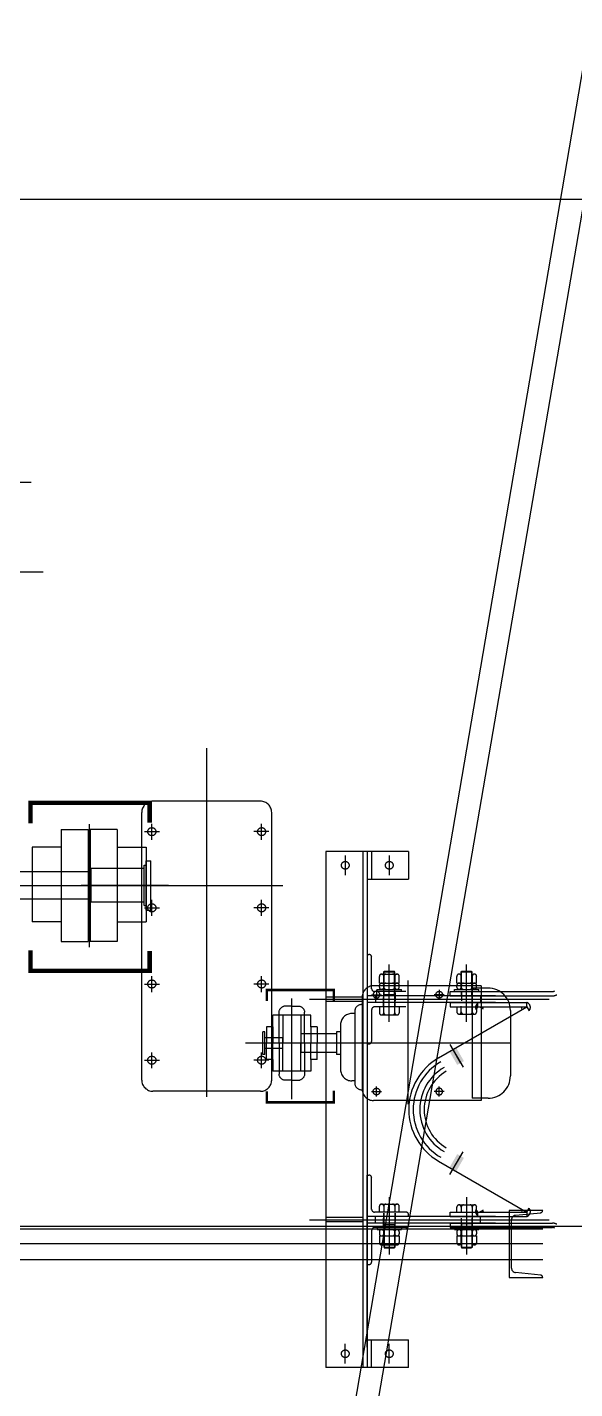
# Model space of a CAD drawing. Extents: x 878294 to 2409453, y -112941 to -40192.
# Drawn here: x 975421.7 to 975543.9, y -51908.3 to -51604.5 of the extents above; entities that cross this region are included whole.
import ezdxf

# ---------------------------------------------------------------- set-up
doc = ezdxf.new("R2010")
doc.units = 0
doc.header["$LTSCALE"] = 2000
doc.header["$MEASUREMENT"] = 0
for name, pattern in [('AM_DIN_G_W050', [13.75, 9.75, -1.5, 1, -1.5]), ('CENTER', [2, 1.25, -0.25, 0.25, -0.25]), ('CONTINU', [0]), ('HIDDEN', [0.375, 0.25, -0.125])]:
    doc.linetypes.add(name, pattern=pattern)
doc.layers.get('0').update_dxf_attribs({"linetype": 'CONTINUOUS'})
doc.layers.add('AM_7', color=4, linetype='AM_DIN_G_W050', lineweight=25)
doc.layers.add('H', color=1, linetype='CONTINUOUS', lineweight=25)
for name, color, linetype in [('C', 1, 'CENTER'), ('CEN', 4, 'CENTER'), ('HID', 4, 'HIDDEN')]:
    doc.layers.add(name, color=color, linetype=linetype)

# ---------------------------------------------------------------- blocks, each defined once
blk = doc.blocks.new('F-60')
for p, q in [((53.8, 10.3), (35.9, 10.3)), ((53.8, 10.3), (71.7, 10.3)), ((11.3, -9.7), (96.3, -9.7)), ((11.3, -35.7), (11.3, -9.7)), ((25.3, -9.7), (25.3, -3.2)), ((25.3, -72.2), (25.3, -9.7)), ((82.3, -9.7), (82.3, -3.2)), ((82.3, -72.2), (82.3, -9.7)), ((96.3, -35.7), (96.3, -9.7)), ((-2.4, -35.7), (11.3, -35.7)), ((-2.4, -35.7), (-2.4, -72.2)), ((11.3, -35.7), (11.3, -72.2)), ((96.3, -35.7), (96.3, -72.2)), ((96.3, -35.7), (110, -35.7)), ((110, -35.7), (110, -72.2)), ((-2.4, -108.7), (-2.4, -72.2)), ((11.3, -108.7), (11.3, -72.2)), ((25.3, -72.2), (25.3, -134.7)), ((82.3, -72.2), (82.3, -134.7)), ((96.3, -108.7), (96.3, -72.2)), ((110, -108.7), (110, -72.2)), ((-2.4, -108.7), (11.3, -108.7)), ((11.3, -108.7), (11.3, -134.7)), ((96.3, -108.7), (110, -108.7)), ((96.3, -108.7), (96.3, -134.7)), ((11.3, -134.7), (96.3, -134.7)), ((25.3, -134.7), (25.3, -141.2)), ((82.3, -134.7), (82.3, -141.2)), ((53.8, -154.7), (35.9, -154.7)), ((53.8, -154.7), (71.7, -154.7))]:
    blk.add_line(p, q)
for centre, start, end in [((40.6, -4.3), 107.7764, 175.8151), ((67, -4.3), 4.1849, 72.2236), ((40.6, -140.1), 184.1849, 252.2236), ((67, -140.1), 287.7764, 355.8151)]:
    blk.add_arc(centre, 15.4, start, end)
at = {"layer": 'C'}
for p, q in [((53.8, -197.1), (53.8, 27.3)), ((-22.8, -72.2), (136.8, -72.2))]:
    blk.add_line(p, q, dxfattribs=at)
at = {"layer": 'H'}
for p, q in [((33.8, -9.7), (33.8, -72.2)), ((73.8, -9.7), (73.8, -72.2)), ((33.8, -134.7), (33.8, -72.2)), ((73.8, -134.7), (73.8, -72.2))]:
    blk.add_line(p, q, dxfattribs=at)
blk = doc.blocks.new('HOLE')
blk.add_circle((0, 0), 0.5)
at = {"layer": 'C'}
for p, q in [((-0.75, 0), (0.75, 0)), ((0, -0.75), (0, 0.75))]:
    blk.add_line(p, q, dxfattribs=at)

msp = doc.modelspace()

# ---------------------------------------------------------------- hatches: boundary and pattern name
at = {"layer": 'HID', "lineweight": -3}
h = msp.add_hatch(color=256, dxfattribs=at)
h.paths.add_polyline_path([(975521.92, -51823.94), (975522.41, -51823.09), (975522.41, -51822.1, 0.535898)])
h.paths.add_polyline_path([(975522.41, -51823.09), (975523.48, -51823.7), (975523.65, -51823.09)])
h = msp.add_hatch(color=256, dxfattribs=at)
h.paths.add_polyline_path([(975521.92, -51823.94), (975522.41, -51823.09), (975522.41, -51822.1, 0.535898)])
h.paths.add_polyline_path([(975522.41, -51823.09), (975523.48, -51823.7), (975523.65, -51823.09)])
h = msp.add_hatch(color=256, dxfattribs=at)
h.paths.add_polyline_path([(975521.92, -51868.03), (975522.41, -51868.88), (975522.41, -51869.87, -0.535898)])
h.paths.add_polyline_path([(975522.41, -51868.88), (975523.48, -51868.27), (975523.65, -51868.88)])
h = msp.add_hatch(color=256, dxfattribs=at)
h.paths.add_polyline_path([(975521.92, -51868.03), (975522.41, -51868.88), (975522.41, -51869.87, -0.535898)])
h.paths.add_polyline_path([(975522.41, -51868.88), (975523.48, -51868.27), (975523.65, -51868.88)])

# ---------------------------------------------------------------- linework, layer by layer
at = {"layer": 'AM_7', "color": 1, "linetype": 'CONTINU', "lineweight": -3}
for p, q in [((976321.13, -47073.34, 0), (975467.61, -52070.86, 0)), ((976329.69, -47073.2, 0), (975472.58, -52070.86, 0))]:
    msp.add_line(p, q, dxfattribs=at)
at = {"layer": 'AM_7', "lineweight": -3}
for p, q in [((974486.44, -51642.86, 0), (977784.26, -51642.86, 0)), ((975272.44, -51795.99), (975478.72, -51795.99)), ((975272.44, -51795.99), (975478.72, -51795.99))]:
    msp.add_line(p, q, dxfattribs=at)
at = {"layer": 'AM_7', "color": 3, "linetype": 'CONTINU', "lineweight": -3}
msp.add_line((975506.68, -51872.02, 0), (977875.26, -51873.7, 0), dxfattribs=at)
at = {"layer": 'CEN', "lineweight": -3}
for p, q in [((975406.05, -51705.99), (975422.58, -51705.99)), ((975406.05, -51705.99), (975422.58, -51705.99)), ((975272.79, -51725.99), (975425.26, -51725.99)), ((975272.79, -51725.99), (975425.26, -51725.99)), ((975461.75, -51843.19), (975461.75, -51765.38)), ((975461.75, -51843.19), (975461.75, -51765.38)), ((975447.25, -51839.41), (975447.25, -51779.69)), ((975447.25, -51839.41), (975447.25, -51779.69)), ((975473.75, -51777.19), (975449.75, -51777.19)), ((975473.75, -51777.19), (975449.75, -51777.19)), ((975476.25, -51839.41), (975476.25, -51779.69)), ((975476.25, -51839.41), (975476.25, -51779.69)), ((975435.5, -51782.3), (975435.5, -51809.79)), ((975435.5, -51782.3), (975435.5, -51809.79)), ((975449.5, -51785.78), (975449.5, -51782.23)), ((975449.5, -51785.78), (975449.5, -51782.23)), ((975474, -51785.78), (975474, -51782.23)), ((975474, -51785.78), (975474, -51782.23)), ((975429.24, -51783.49), (975429.24, -51808.49)), ((975429.24, -51783.49), (975435.25, -51783.49)), ((975429.24, -51783.49), (975429.24, -51808.49)), ((975429.24, -51783.49), (975435.25, -51783.49)), ((975435.25, -51783.49), (975435.25, -51808.49)), ((975435.25, -51783.49), (975435.25, -51808.49)), ((975435.75, -51783.49), (975435.75, -51808.49)), ((975441.77, -51783.49), (975435.75, -51783.49)), ((975435.75, -51783.49), (975435.75, -51808.49)), ((975441.77, -51783.49), (975435.75, -51783.49)), ((975441.77, -51783.49), (975441.77, -51808.49)), ((975441.77, -51783.49), (975441.77, -51808.49)), ((975447.88, -51783.98), (975451.23, -51783.98)), ((975447.88, -51783.98), (975451.23, -51783.98)), ((975475.63, -51783.98), (975472.27, -51783.98)), ((975475.63, -51783.98), (975472.27, -51783.98)), ((975422.75, -51787.41), (975422.75, -51804.11)), ((975429.24, -51787.41), (975422.75, -51787.41)), ((975422.75, -51787.41), (975422.75, -51804.11)), ((975429.24, -51787.41), (975422.75, -51787.41)), ((975441.77, -51787.41), (975448.25, -51787.41)), ((975441.77, -51787.41), (975448.25, -51787.41)), ((975448.25, -51787.41), (975448.25, -51804.11)), ((975448.25, -51787.41), (975448.25, -51804.11)), ((975435.95, -51792.24), (975435.75, -51792.44)), ((975435.95, -51792.24), (975435.75, -51792.44)), ((975435.95, -51799.74), (975435.95, -51792.24)), ((975447.75, -51792.24), (975435.95, -51792.24)), ((975435.95, -51799.74), (975435.95, -51792.24)), ((975447.75, -51792.24), (975435.95, -51792.24)), ((975447.75, -51800.49), (975447.75, -51791.49)), ((975447.75, -51791.49), (975448.25, -51791.49)), ((975447.75, -51800.49), (975447.75, -51791.49)), ((975447.75, -51791.49), (975448.25, -51791.49)), ((975448.25, -51801.49), (975448.25, -51790.49)), ((975448.25, -51790.49), (975449.25, -51790.49)), ((975448.25, -51801.49), (975448.25, -51790.49)), ((975448.25, -51790.49), (975449.25, -51790.49)), ((975449.25, -51801.49), (975449.25, -51790.49)), ((975449.25, -51801.49), (975449.25, -51790.49)), ((975435.25, -51792.95), (975418, -51792.95)), ((975423.32, -51792.95), (975418, -51792.95)), ((975435.25, -51792.95), (975418, -51792.95)), ((975423.32, -51792.95), (975418, -51792.95)), ((975435.25, -51792.95), (975435.25, -51799.02)), ((975435.25, -51792.95), (975435.25, -51799.02)), ((975435.75, -51799.54), (975435.75, -51792.44)), ((975435.75, -51799.54), (975435.75, -51792.44)), ((975453.25, -51795.99), (975433.7, -51795.99)), ((975453.25, -51795.99), (975433.7, -51795.99)), ((975449.25, -51795.99), (975434.5, -51795.99)), ((975449.25, -51795.99), (975434.5, -51795.99)), ((975435.25, -51799.02), (975418, -51799.02)), ((975423.32, -51799.02), (975418, -51799.02)), ((975435.25, -51799.02), (975418, -51799.02)), ((975423.32, -51799.02), (975418, -51799.02)), ((975435.95, -51799.74), (975435.75, -51799.54)), ((975435.95, -51799.74), (975435.75, -51799.54)), ((975447.75, -51799.74), (975435.95, -51799.74)), ((975447.75, -51799.74), (975435.95, -51799.74)), ((975447.75, -51800.49), (975448.25, -51800.49)), ((975447.75, -51800.49), (975448.25, -51800.49)), ((975447.88, -51800.98), (975451.23, -51800.98)), ((975447.88, -51800.98), (975451.23, -51800.98)), ((975449.5, -51802.78), (975449.5, -51799.23)), ((975449.5, -51802.78), (975449.5, -51799.23)), ((975475.63, -51800.98), (975472.27, -51800.98)), ((975475.63, -51800.98), (975472.27, -51800.98)), ((975474, -51802.78), (975474, -51799.23)), ((975474, -51802.78), (975474, -51799.23)), ((975429.24, -51804.11), (975422.75, -51804.11)), ((975429.24, -51804.11), (975422.75, -51804.11)), ((975441.77, -51804.11), (975448.25, -51804.11)), ((975441.77, -51804.11), (975448.25, -51804.11)), ((975448.25, -51801.49), (975449.25, -51801.49)), ((975448.25, -51801.49), (975449.25, -51801.49)), ((975429.24, -51808.49), (975435.25, -51808.49)), ((975429.24, -51808.49), (975435.25, -51808.49)), ((975441.77, -51808.49), (975435.75, -51808.49)), ((975441.77, -51808.49), (975435.75, -51808.49)), ((975449.5, -51819.78), (975449.5, -51816.23)), ((975449.5, -51819.78), (975449.5, -51816.23)), ((975474, -51819.78), (975474, -51816.23)), ((975474, -51819.78), (975474, -51816.23)), ((975447.88, -51817.98), (975451.23, -51817.98)), ((975447.88, -51817.98), (975451.23, -51817.98)), ((975475.63, -51817.98), (975472.27, -51817.98)), ((975475.63, -51817.98), (975472.27, -51817.98)), ((975523.05, -51818.38), (975498.96, -51818.38)), ((975523.05, -51818.38), (975498.96, -51818.38)), ((975506.65, -51817.2), (975506.65, -51844.83)), ((975506.65, -51817.2), (975506.65, -51844.83)), ((975524.55, -51818.88), (975521.02, -51818.88)), ((975521.02, -51818.88), (975521.02, -51843.48)), ((975524.55, -51818.88), (975521.02, -51818.88)), ((975521.02, -51818.88), (975521.02, -51843.48)), ((975523.05, -51818.38), (975523.05, -51843.98)), ((975523.05, -51818.38), (975523.05, -51843.98)), ((975496.29, -51822.58), (975496.46, -51822.58)), ((975496.29, -51822.58), (975496.46, -51822.58)), ((975496.46, -51820.88), (975496.46, -51841.48)), ((975496.46, -51820.88), (975496.46, -51841.48)), ((975494.79, -51824.58), (975494.12, -51824.58)), ((975494.79, -51824.58), (975494.12, -51824.58)), ((975494.79, -51824.08), (975494.79, -51840.08)), ((975494.79, -51824.08), (975494.79, -51840.08)), ((975529.55, -51823.88), (975529.55, -51838.48)), ((975529.55, -51823.88), (975529.55, -51838.48)), ((975474.75, -51828.68), (975474.25, -51828.68)), ((975474.25, -51833.68), (975474.25, -51828.68)), ((975474.75, -51828.68), (975474.25, -51828.68)), ((975474.25, -51833.68), (975474.25, -51828.68)), ((975474.75, -51833.68), (975474.75, -51828.68)), ((975474.75, -51833.68), (975474.75, -51828.68)), ((975491.62, -51828.68), (975490.75, -51828.68)), ((975490.75, -51828.68), (975490.75, -51833.68)), ((975491.62, -51828.68), (975490.75, -51828.68)), ((975490.75, -51828.68), (975490.75, -51833.68)), ((975491.62, -51827.08), (975491.62, -51837.09)), ((975491.62, -51827.08), (975491.62, -51837.09)), ((975479.61, -51831.18), (975470.43, -51831.18)), ((975479.61, -51831.18), (975470.43, -51831.18)), ((975478.75, -51829.98), (975474.75, -51829.98)), ((975478.75, -51829.98), (975474.75, -51829.98)), ((975478.75, -51832.38), (975478.75, -51829.98)), ((975478.75, -51832.38), (975478.75, -51829.98)), ((975529.55, -51831.18), (975481.75, -51831.18)), ((975529.55, -51831.18), (975481.75, -51831.18)), ((975490.75, -51829.08), (975482.75, -51829.08)), ((975482.75, -51829.08), (975482.75, -51833.28)), ((975490.75, -51829.08), (975482.75, -51829.08)), ((975482.75, -51829.08), (975482.75, -51833.28)), ((975449.5, -51836.78), (975449.5, -51833.23)), ((975449.5, -51836.78), (975449.5, -51833.23)), ((975474, -51836.78), (975474, -51833.23)), ((975474, -51836.78), (975474, -51833.23)), ((975474.75, -51833.68), (975474.25, -51833.68)), ((975474.75, -51833.68), (975474.25, -51833.68)), ((975478.75, -51832.38), (975474.75, -51832.38)), ((975478.75, -51832.38), (975474.75, -51832.38)), ((975490.75, -51833.28), (975482.75, -51833.28)), ((975490.75, -51833.28), (975482.75, -51833.28)), ((975491.62, -51833.68), (975490.75, -51833.68)), ((975491.62, -51833.68), (975490.75, -51833.68)), ((975447.88, -51834.98), (975451.23, -51834.98)), ((975447.88, -51834.98), (975451.23, -51834.98)), ((975475.63, -51834.98), (975472.27, -51834.98)), ((975475.63, -51834.98), (975472.27, -51834.98)), ((975494.79, -51839.59), (975494.12, -51839.59)), ((975494.79, -51839.59), (975494.12, -51839.59)), ((975473.75, -51841.91), (975449.75, -51841.91)), ((975473.75, -51841.91), (975449.75, -51841.91)), ((975496.29, -51841.58), (975496.46, -51841.58)), ((975496.29, -51841.58), (975496.46, -51841.58)), ((975524.55, -51843.48), (975521.02, -51843.48)), ((975524.55, -51843.48), (975521.02, -51843.48)), ((975523.05, -51843.98), (975498.96, -51843.98)), ((975523.05, -51843.98), (975498.96, -51843.98)), ((975409.79, -51871.99), (975536.75, -51871.99)), ((975409.79, -51871.99), (975536.75, -51871.99)), ((975409.79, -51872.59), (975536.75, -51872.59)), ((975409.79, -51872.59), (975536.75, -51872.59)), ((975536.75, -51875.99), (975409.79, -51875.99)), ((975536.75, -51875.99), (975409.79, -51875.99)), ((975409.79, -51879.49), (975536.75, -51879.49)), ((975409.79, -51879.49), (975536.75, -51879.49))]:
    msp.add_line(p, q, dxfattribs=at)
for points, const_width in [([(975422.43, -51782.16), (975422.43, -51777.56), (975449.02, -51777.56), (975449.02, -51781.96)], 1), ([(975422.43, -51782.16), (975422.43, -51777.56), (975449.02, -51777.56), (975449.02, -51781.96)], 1), ([(975422.43, -51810.43), (975422.43, -51815.03), (975449.02, -51815.03), (975449.02, -51810.63)], 1), ([(975422.43, -51810.43), (975422.43, -51815.03), (975449.02, -51815.03), (975449.02, -51810.63)], 1), ([(975490.12, -51821.88), (975490.12, -51819.3), (975475.17, -51819.3), (975475.17, -51821.77)], 0.562), ([(975490.12, -51821.88), (975490.12, -51819.3), (975475.17, -51819.3), (975475.17, -51821.77)], 0.562), ([(975490.12, -51841.81), (975490.12, -51844.4), (975475.17, -51844.4), (975475.17, -51841.92)], 0.562), ([(975490.12, -51841.81), (975490.12, -51844.4), (975475.17, -51844.4), (975475.17, -51841.92)], 0.562)]:
    msp.add_lwpolyline(points, dxfattribs=dict(at, const_width=const_width))
msp.add_lwpolyline([(975536.31, -51869.01, 0.383864), (975536.75, -51868.51), (975536.75, -51868.49), (975529.25, -51868.49), (975529.25, -51875.99), (975529.25, -51883.49), (975536.75, -51883.49), (975536.75, -51883.46, 0.383864), (975536.31, -51882.96), (975530.69, -51882.37, -0.383864), (975529.79, -51881.38), (975529.79, -51875.99), (975529.79, -51870.6, -0.383864), (975530.69, -51869.6)], format="xyb", close=True, dxfattribs=at)
msp.add_lwpolyline([(975536.31, -51869.01, 0.383864), (975536.75, -51868.51), (975536.75, -51868.49), (975529.25, -51868.49), (975529.25, -51875.99), (975529.25, -51883.49), (975536.75, -51883.49), (975536.75, -51883.46, 0.383864), (975536.31, -51882.96), (975530.69, -51882.37, -0.383864), (975529.79, -51881.38), (975529.79, -51875.99), (975529.79, -51870.6, -0.383864), (975530.69, -51869.6)], format="xyb", close=True, dxfattribs=at)
for centre in [(975449.5, -51783.98), (975449.5, -51783.98), (975474, -51783.98), (975474, -51783.98), (975449.5, -51800.98), (975449.5, -51800.98), (975474, -51800.98), (975474, -51800.98), (975449.5, -51817.98), (975449.5, -51817.98), (975474, -51817.98), (975474, -51817.98), (975449.5, -51834.98), (975449.5, -51834.98), (975474, -51834.98), (975474, -51834.98)]:
    msp.add_circle(centre, 0.9, dxfattribs=at)
for centre, radius, start, end in [((975449.75, -51779.69), 2.5, 90, 180), ((975449.75, -51779.69), 2.5, 90, 180), ((975473.75, -51779.69), 2.5, 0, 90), ((975473.75, -51779.69), 2.5, 0, 90), ((975498.96, -51820.88), 2.5, 90, 180), ((975498.96, -51820.88), 2.5, 90, 180), ((975524.55, -51823.88), 5, 0, 90), ((975524.55, -51823.88), 5, 0, 90), ((975496.29, -51824.08), 1.5, 90, 180), ((975496.29, -51824.08), 1.5, 90, 180), ((975494.12, -51827.08), 2.5, 90, 180), ((975494.12, -51827.08), 2.5, 90, 180), ((975494.12, -51837.09), 2.5, 180, 270), ((975494.12, -51837.09), 2.5, 180, 270), ((975449.75, -51839.41), 2.5, 180, 270), ((975449.75, -51839.41), 2.5, 180, 270), ((975473.75, -51839.41), 2.5, 270, 0), ((975473.75, -51839.41), 2.5, 270, 0), ((975496.29, -51840.08), 1.5, 180, 270), ((975496.29, -51840.08), 1.5, 180, 270), ((975524.55, -51838.48), 5, 270, 0), ((975524.55, -51838.48), 5, 270, 0), ((975498.96, -51841.48), 2.5, 180, 270), ((975498.96, -51841.48), 2.5, 180, 270)]:
    msp.add_arc(centre, radius, start, end, dxfattribs=at)
at = {"layer": 'HID', "lineweight": -3}
for p, q in [((975488.36, -51788.41), (975488.36, -51903.56)), ((975506.82, -51788.41), (975488.36, -51788.41)), ((975488.36, -51788.41), (975488.36, -51903.56)), ((975506.82, -51788.41), (975488.36, -51788.41)), ((975496.6, -51788.41), (975496.6, -51903.56)), ((975496.6, -51788.41), (975496.6, -51903.56)), ((975497.59, -51788.41), (975497.59, -51903.56)), ((975497.59, -51788.41), (975497.59, -51903.56)), ((975498.57, -51788.41), (975498.57, -51794.56)), ((975498.57, -51788.41), (975498.57, -51794.56)), ((975506.82, -51788.41), (975506.82, -51794.56)), ((975506.82, -51788.41), (975506.82, -51794.56)), ((975492.67, -51789.32), (975492.67, -51793.69)), ((975492.67, -51789.32), (975492.67, -51793.69)), ((975502.51, -51789.32), (975502.51, -51793.69)), ((975502.51, -51789.32), (975502.51, -51793.69)), ((975497.59, -51794.56), (975506.82, -51794.56)), ((975497.59, -51794.56), (975506.82, -51794.56)), ((975497.59, -51811.4), (975497.96, -51811.4)), ((975497.59, -51811.4), (975497.59, -51831.34)), ((975497.59, -51811.4), (975497.96, -51811.4)), ((975497.59, -51811.4), (975497.59, -51831.34)), ((975498.57, -51819.03), (975498.57, -51812.01)), ((975498.57, -51819.03), (975498.57, -51812.01)), ((975500.3, -51817.78), (975500.3, -51816.27)), ((975500.3, -51817.78), (975500.3, -51816.27)), ((975500.79, -51815.78), (975504.23, -51815.78)), ((975500.79, -51815.78), (975504.23, -51815.78)), ((975501.28, -51815.23), (975503.75, -51815.23)), ((975501.28, -51819.17), (975501.28, -51815.23)), ((975501.28, -51815.23), (975503.75, -51815.23)), ((975501.28, -51819.17), (975501.28, -51815.23)), ((975501.28, -51816.09), (975501.28, -51817.66)), ((975501.28, -51816.09), (975501.28, -51817.66)), ((975501.37, -51815.13), (975503.67, -51815.13)), ((975501.37, -51817.41), (975501.37, -51815.13)), ((975501.37, -51815.13), (975503.67, -51815.13)), ((975501.37, -51817.41), (975501.37, -51815.13)), ((975501.37, -51817.78), (975501.37, -51815.78)), ((975501.37, -51817.78), (975501.37, -51815.78)), ((975502.51, -51826.4), (975502.51, -51813.64)), ((975502.51, -51826.4), (975502.51, -51813.64)), ((975503.66, -51817.54), (975503.66, -51815.13)), ((975503.66, -51817.54), (975503.66, -51815.13)), ((975503.66, -51817.78), (975503.66, -51815.78)), ((975503.66, -51817.78), (975503.66, -51815.78)), ((975503.74, -51819.17), (975503.74, -51815.23)), ((975503.74, -51819.17), (975503.74, -51815.23)), ((975503.74, -51816.09), (975503.74, -51817.66)), ((975503.74, -51816.09), (975503.74, -51817.66)), ((975504.73, -51817.78), (975504.73, -51816.27)), ((975504.73, -51817.78), (975504.73, -51816.27)), ((975517.58, -51817.78), (975517.58, -51816.27)), ((975517.58, -51817.78), (975517.58, -51816.27)), ((975518.57, -51819.17), (975518.57, -51815.23)), ((975518.57, -51815.23), (975520.95, -51815.23)), ((975518.57, -51819.17), (975518.57, -51815.23)), ((975518.57, -51815.23), (975520.95, -51815.23)), ((975518.57, -51816.09), (975518.57, -51817.66)), ((975518.57, -51816.09), (975518.57, -51817.66)), ((975518.65, -51817.41), (975518.65, -51815.13)), ((975518.65, -51817.41), (975518.65, -51815.13)), ((975518.65, -51815.14), (975520.86, -51815.14)), ((975518.65, -51815.14), (975520.86, -51815.14)), ((975518.65, -51817.78), (975518.65, -51815.78)), ((975518.65, -51817.78), (975518.65, -51815.78)), ((975519.74, -51826.4), (975519.74, -51813.64)), ((975519.74, -51826.4), (975519.74, -51813.64)), ((975520.94, -51817.54), (975520.94, -51815.13)), ((975520.94, -51817.54), (975520.94, -51815.13)), ((975520.94, -51817.78), (975520.94, -51815.78)), ((975520.94, -51817.78), (975520.94, -51815.78)), ((975521.03, -51819.17), (975521.03, -51815.23)), ((975521.03, -51819.17), (975521.03, -51815.23)), ((975521.03, -51816.09), (975521.03, -51817.66)), ((975521.03, -51816.09), (975521.03, -51817.66)), ((975522.01, -51817.78), (975522.01, -51816.27)), ((975522.01, -51817.78), (975522.01, -51816.27)), ((975506.21, -51819.64), (975499.19, -51819.64)), ((975506.21, -51819.64), (975499.19, -51819.64)), ((975506.21, -51819.64), (975499.19, -51819.64)), ((975506.21, -51819.64), (975499.19, -51819.64)), ((975499.8, -51819.17), (975502.51, -51819.17)), ((975499.8, -51819.66), (975499.8, -51819.17)), ((975499.8, -51819.17), (975502.51, -51819.17)), ((975499.8, -51819.66), (975499.8, -51819.17)), ((975500.3, -51817.78), (975504.73, -51817.78)), ((975500.3, -51817.78), (975504.73, -51817.78)), ((975500.3, -51818.68), (975500.3, -51818.27)), ((975500.3, -51818.68), (975500.3, -51818.27)), ((975500.79, -51819.17), (975505.22, -51819.17)), ((975500.79, -51819.17), (975505.22, -51819.17)), ((975501.28, -51817.48), (975501.28, -51819.05)), ((975501.28, -51817.48), (975501.28, -51819.05)), ((975501.28, -51818.09), (975501.28, -51819.17)), ((975501.28, -51818.09), (975501.28, -51819.17)), ((975501.28, -51822.87), (975501.28, -51819.42)), ((975501.28, -51822.87), (975501.28, -51819.42)), ((975501.37, -51819.17), (975501.37, -51817.78)), ((975501.37, -51819.17), (975501.37, -51817.78)), ((975503.66, -51819.17), (975503.66, -51817.78)), ((975503.66, -51819.17), (975503.66, -51817.78)), ((975503.74, -51817.48), (975503.74, -51819.05)), ((975503.74, -51817.48), (975503.74, -51819.05)), ((975503.74, -51818.09), (975503.74, -51819.17)), ((975503.74, -51818.09), (975503.74, -51819.17)), ((975503.74, -51822.87), (975503.74, -51819.42)), ((975503.74, -51822.87), (975503.74, -51819.42)), ((975504.73, -51818.68), (975504.73, -51818.27)), ((975504.73, -51818.68), (975504.73, -51818.27)), ((975505.22, -51819.66), (975505.22, -51819.17)), ((975505.22, -51819.66), (975505.22, -51819.17)), ((975516.11, -51819.64), (975538.93, -51819.64)), ((975516.11, -51820.63), (975516.11, -51819.64)), ((975516.11, -51819.64), (975538.93, -51819.64)), ((975516.11, -51820.63), (975516.11, -51819.64)), ((975517.09, -51819.64), (975517.09, -51819.17)), ((975517.09, -51819.17), (975519.8, -51819.17)), ((975517.09, -51819.64), (975517.09, -51819.17)), ((975517.09, -51819.17), (975519.8, -51819.17)), ((975517.58, -51817.78), (975522.01, -51817.78)), ((975517.58, -51817.78), (975522.01, -51817.78)), ((975517.58, -51818.68), (975517.58, -51818.27)), ((975517.58, -51818.68), (975517.58, -51818.27)), ((975518.08, -51819.17), (975522.51, -51819.17)), ((975518.08, -51819.17), (975522.51, -51819.17)), ((975518.57, -51817.48), (975518.57, -51819.05)), ((975518.57, -51817.48), (975518.57, -51819.05)), ((975518.57, -51818.09), (975518.57, -51819.17)), ((975518.57, -51818.09), (975518.57, -51819.17)), ((975518.65, -51819.17), (975518.65, -51817.78)), ((975518.65, -51819.17), (975518.65, -51817.78)), ((975520.94, -51819.17), (975520.94, -51817.78)), ((975520.94, -51819.17), (975520.94, -51817.78)), ((975521.03, -51817.48), (975521.03, -51819.05)), ((975521.03, -51817.48), (975521.03, -51819.05)), ((975521.03, -51818.09), (975521.03, -51819.17)), ((975521.03, -51818.09), (975521.03, -51819.17)), ((975521.03, -51822.87), (975521.03, -51819.42)), ((975521.03, -51822.87), (975521.03, -51819.42)), ((975522.01, -51818.68), (975522.01, -51818.27)), ((975522.01, -51818.68), (975522.01, -51818.27)), ((975522.51, -51819.64), (975522.51, -51819.17)), ((975522.51, -51819.64), (975522.51, -51819.17)), ((975484.69, -51821.37), (975538.18, -51821.37)), ((975484.69, -51821.37), (975538.18, -51821.37)), ((975496.6, -51820.88), (975488.36, -51820.88)), ((975496.6, -51820.88), (975488.36, -51820.88)), ((975496.6, -51820.88), (975488.36, -51820.88)), ((975496.6, -51820.88), (975488.36, -51820.88)), ((975496.6, -51821.86), (975488.36, -51821.86)), ((975496.6, -51821.86), (975488.36, -51821.86)), ((975496.6, -51821.86), (975488.36, -51821.86)), ((975496.6, -51821.86), (975488.36, -51821.86)), ((975526.18, -51820.63), (975497.59, -51820.63)), ((975526.18, -51820.63), (975497.59, -51820.63)), ((975526.18, -51822.1), (975497.59, -51822.1)), ((975526.18, -51822.1), (975497.59, -51822.1)), ((975499.43, -51820.63), (975499.43, -51822.1)), ((975499.43, -51820.63), (975499.43, -51822.1)), ((975499.43, -51820.63), (975499.43, -51822.1)), ((975499.43, -51820.63), (975499.43, -51822.1)), ((975501.22, -51819.91), (975501.22, -51821.76)), ((975501.22, -51819.91), (975501.22, -51821.76)), ((975501.22, -51820.3), (975503.8, -51820.3)), ((975501.22, -51820.3), (975503.8, -51820.3)), ((975501.22, -51822.87), (975501.22, -51821.02)), ((975501.22, -51822.87), (975501.22, -51821.02)), ((975501.37, -51820.3), (975501.37, -51819.67)), ((975501.37, -51820.3), (975501.37, -51819.67)), ((975503.66, -51820.3), (975503.66, -51819.67)), ((975503.66, -51820.3), (975503.66, -51819.67)), ((975503.8, -51819.91), (975503.8, -51821.76)), ((975503.8, -51819.91), (975503.8, -51821.76)), ((975503.8, -51822.87), (975503.8, -51821.02)), ((975503.8, -51822.87), (975503.8, -51821.02)), ((975516.11, -51820.63), (975538.93, -51820.63)), ((975516.11, -51820.63), (975538.93, -51820.63)), ((975516.11, -51822.1), (975533.23, -51822.1)), ((975516.11, -51822.1), (975516.11, -51823.09)), ((975516.11, -51822.1), (975522.88, -51822.1)), ((975516.11, -51822.1), (975533.23, -51822.1)), ((975516.11, -51822.1), (975516.11, -51823.09)), ((975516.11, -51822.1), (975522.88, -51822.1)), ((975518.51, -51820.54), (975521.09, -51820.54)), ((975518.51, -51820.54), (975521.09, -51820.54)), ((975518.59, -51819.91), (975518.59, -51821.76)), ((975518.59, -51819.91), (975518.59, -51821.76)), ((975518.65, -51820.54), (975518.65, -51819.91)), ((975518.65, -51820.54), (975518.65, -51819.91)), ((975520.94, -51820.54), (975520.94, -51819.91)), ((975520.94, -51820.54), (975520.94, -51819.91)), ((975521.03, -51819.91), (975521.03, -51821.76)), ((975521.03, -51819.91), (975521.03, -51821.76)), ((975522.88, -51820.63), (975522.88, -51822.1)), ((975522.88, -51820.63), (975522.88, -51822.1)), ((975533.23, -51823.09), (975533.23, -51822.1)), ((975533.23, -51823.09), (975533.23, -51822.1)), ((975498.57, -51823.7), (975498.57, -51830.72)), ((975498.57, -51823.7), (975498.57, -51830.72)), ((975498.57, -51823.7), (975498.57, -51830.72)), ((975498.57, -51823.7), (975498.57, -51830.72)), ((975506.21, -51823.09), (975499.19, -51823.09)), ((975506.21, -51823.09), (975499.19, -51823.09)), ((975506.21, -51823.09), (975499.19, -51823.09)), ((975506.21, -51823.09), (975499.19, -51823.09)), ((975500.3, -51823.12), (975500.3, -51824.39)), ((975500.3, -51823.12), (975500.3, -51824.39)), ((975500.79, -51824.88), (975504.23, -51824.88)), ((975500.79, -51824.88), (975504.23, -51824.88)), ((975501.28, -51824.88), (975501.28, -51823.12)), ((975501.28, -51824.88), (975501.28, -51823.12)), ((975503.74, -51824.88), (975503.74, -51823.12)), ((975503.74, -51824.88), (975503.74, -51823.12)), ((975504.73, -51823.12), (975504.73, -51824.39)), ((975504.73, -51823.12), (975504.73, -51824.39)), ((975513.51, -51834.47), (975533.23, -51823.09)), ((975513.51, -51834.47), (975533.23, -51823.09)), ((975516.11, -51823.09), (975533.23, -51823.09)), ((975516.11, -51823.09), (975533.23, -51823.09)), ((975517.58, -51823.09), (975517.58, -51824.21)), ((975517.58, -51823.09), (975517.58, -51824.21)), ((975518.08, -51824.7), (975521.52, -51824.7)), ((975518.08, -51824.7), (975521.52, -51824.7)), ((975518.57, -51824.7), (975518.57, -51822.94)), ((975518.57, -51824.7), (975518.57, -51822.94)), ((975521.03, -51824.7), (975521.03, -51822.94)), ((975521.03, -51824.7), (975521.03, -51822.94)), ((975522.01, -51823.09), (975522.01, -51824.21)), ((975522.01, -51823.09), (975522.01, -51824.21)), ((975532.16, -51823.7), (975532, -51823.09)), ((975532.16, -51823.7), (975532, -51823.09)), ((975532.16, -51823.7), (975532, -51823.09)), ((975532.16, -51823.7), (975532, -51823.09)), ((975533.23, -51823.09), (975533.72, -51823.94)), ((975533.23, -51823.09), (975533.72, -51823.94)), ((975497.59, -51831.34), (975497.96, -51831.34)), ((975497.59, -51831.34), (975497.96, -51831.34)), ((975516.04, -51831.47), (975518.97, -51836.55)), ((975516.04, -51831.47), (975518.97, -51836.55)), ((975516.71, -51832.63), (975518.43, -51835.61)), ((975516.71, -51832.63), (975518.43, -51835.61)), ((975516.04, -51860.5), (975518.97, -51855.42)), ((975516.04, -51860.5), (975518.97, -51855.42)), ((975513.51, -51857.5), (975533.23, -51868.88)), ((975513.51, -51857.5), (975533.23, -51868.88)), ((975516.71, -51859.34), (975518.43, -51856.36)), ((975516.71, -51859.34), (975518.43, -51856.36)), ((975497.59, -51860.64), (975497.96, -51860.64)), ((975497.59, -51880.57), (975497.59, -51860.64)), ((975497.59, -51860.64), (975497.96, -51860.64)), ((975497.59, -51880.57), (975497.59, -51860.64)), ((975498.57, -51868.27), (975498.57, -51861.25)), ((975498.57, -51868.27), (975498.57, -51861.25)), ((975498.57, -51868.27), (975498.57, -51861.25)), ((975498.57, -51868.27), (975498.57, -51861.25)), ((975500.3, -51868.86), (975500.3, -51867.59)), ((975500.3, -51868.86), (975500.3, -51867.59)), ((975500.79, -51867.09), (975504.23, -51867.09)), ((975500.79, -51867.09), (975504.23, -51867.09)), ((975501.28, -51867.09), (975501.28, -51868.86)), ((975501.28, -51867.09), (975501.28, -51868.86)), ((975502.51, -51865.57), (975502.51, -51878.33)), ((975502.51, -51865.57), (975502.51, -51878.33)), ((975503.74, -51867.09), (975503.74, -51868.86)), ((975503.74, -51867.09), (975503.74, -51868.86)), ((975504.73, -51868.86), (975504.73, -51867.59)), ((975504.73, -51868.86), (975504.73, -51867.59)), ((975517.58, -51868.88), (975517.58, -51867.76)), ((975517.58, -51868.88), (975517.58, -51867.76)), ((975518.08, -51867.27), (975521.52, -51867.27)), ((975518.08, -51867.27), (975521.52, -51867.27)), ((975518.57, -51867.27), (975518.57, -51869.03)), ((975518.57, -51867.27), (975518.57, -51869.03)), ((975519.74, -51865.57), (975519.74, -51878.33)), ((975519.74, -51865.57), (975519.74, -51878.33)), ((975521.03, -51867.27), (975521.03, -51869.03)), ((975521.03, -51867.27), (975521.03, -51869.03)), ((975522.01, -51868.88), (975522.01, -51867.76)), ((975522.01, -51868.88), (975522.01, -51867.76)), ((975533.23, -51868.88), (975533.72, -51868.03)), ((975533.23, -51868.88), (975533.72, -51868.03)), ((975484.69, -51870.61), (975538.18, -51870.61)), ((975484.69, -51870.61), (975538.18, -51870.61)), ((975496.6, -51870.11), (975488.36, -51870.11)), ((975496.6, -51870.11), (975488.36, -51870.11)), ((975496.6, -51870.11), (975488.36, -51870.11)), ((975496.6, -51870.11), (975488.36, -51870.11)), ((975496.6, -51871.09), (975488.36, -51871.09)), ((975496.6, -51871.09), (975488.36, -51871.09)), ((975496.6, -51871.09), (975488.36, -51871.09)), ((975496.6, -51871.09), (975488.36, -51871.09)), ((975526.18, -51869.87), (975497.59, -51869.87)), ((975526.18, -51869.87), (975497.59, -51869.87)), ((975506.21, -51868.88), (975499.19, -51868.88)), ((975506.21, -51868.88), (975499.19, -51868.88)), ((975506.21, -51868.88), (975499.19, -51868.88)), ((975506.21, -51868.88), (975499.19, -51868.88)), ((975499.43, -51871.34), (975499.43, -51869.87)), ((975499.43, -51871.34), (975499.43, -51869.87)), ((975499.43, -51871.34), (975499.43, -51869.87)), ((975499.43, -51871.34), (975499.43, -51869.87)), ((975501.22, -51869.11), (975501.22, -51870.95)), ((975501.22, -51869.11), (975501.22, -51870.95)), ((975501.22, -51872.06), (975501.22, -51870.21)), ((975501.22, -51872.06), (975501.22, -51870.21)), ((975501.28, -51869.11), (975501.28, -51872.55)), ((975501.28, -51869.11), (975501.28, -51872.55)), ((975503.74, -51869.11), (975503.74, -51872.55)), ((975503.74, -51869.11), (975503.74, -51872.55)), ((975503.8, -51869.11), (975503.8, -51870.95)), ((975503.8, -51869.11), (975503.8, -51870.95)), ((975503.8, -51872.06), (975503.8, -51870.21)), ((975503.8, -51872.06), (975503.8, -51870.21)), ((975506.82, -51869.87), (975506.82, -51869.5)), ((975506.82, -51869.87), (975506.82, -51869.5)), ((975516.11, -51868.88), (975533.23, -51868.88)), ((975516.11, -51869.87), (975516.11, -51868.88)), ((975516.11, -51868.88), (975533.23, -51868.88)), ((975516.11, -51869.87), (975516.11, -51868.88)), ((975516.11, -51869.87), (975533.23, -51869.87)), ((975516.11, -51869.87), (975522.88, -51869.87)), ((975516.11, -51869.87), (975533.23, -51869.87)), ((975516.11, -51869.87), (975522.88, -51869.87)), ((975518.59, -51872.06), (975518.59, -51870.21)), ((975518.59, -51872.06), (975518.59, -51870.21)), ((975521.03, -51869.11), (975521.03, -51872.55)), ((975521.03, -51869.11), (975521.03, -51872.55)), ((975521.03, -51872.06), (975521.03, -51870.21)), ((975521.03, -51872.06), (975521.03, -51870.21)), ((975522.88, -51871.35), (975522.88, -51869.87)), ((975522.88, -51871.35), (975522.88, -51869.87)), ((975532.16, -51868.27), (975532, -51868.88)), ((975532.16, -51868.27), (975532, -51868.88)), ((975532.16, -51868.27), (975532, -51868.88)), ((975532.16, -51868.27), (975532, -51868.88)), ((975533.23, -51868.88), (975533.23, -51869.87)), ((975533.23, -51868.88), (975533.23, -51869.87)), ((975526.18, -51871.34), (975497.59, -51871.34)), ((975526.18, -51871.34), (975497.59, -51871.34)), ((975498.57, -51872.94), (975498.57, -51879.96)), ((975498.57, -51872.94), (975498.57, -51879.96)), ((975506.21, -51872.33), (975499.19, -51872.33)), ((975506.21, -51872.33), (975499.19, -51872.33)), ((975506.21, -51872.33), (975499.19, -51872.33)), ((975506.21, -51872.33), (975499.19, -51872.33)), ((975499.8, -51872.31), (975499.8, -51872.8)), ((975499.8, -51872.31), (975499.8, -51872.8)), ((975499.8, -51872.8), (975502.51, -51872.8)), ((975499.8, -51872.8), (975502.51, -51872.8)), ((975500.3, -51873.29), (975500.3, -51873.7)), ((975500.3, -51873.29), (975500.3, -51873.7)), ((975500.3, -51874.19), (975504.73, -51874.19)), ((975500.3, -51874.19), (975500.3, -51875.7)), ((975500.3, -51874.19), (975504.73, -51874.19)), ((975500.3, -51874.19), (975500.3, -51875.7)), ((975500.79, -51872.8), (975505.22, -51872.8)), ((975500.79, -51872.8), (975505.22, -51872.8)), ((975501.22, -51871.67), (975503.8, -51871.67)), ((975501.22, -51871.67), (975503.8, -51871.67)), ((975501.28, -51873.88), (975501.28, -51872.8)), ((975501.28, -51872.8), (975501.28, -51876.74)), ((975501.28, -51873.88), (975501.28, -51872.8)), ((975501.28, -51872.8), (975501.28, -51876.74)), ((975501.28, -51874.5), (975501.28, -51872.92)), ((975501.28, -51874.5), (975501.28, -51872.92)), ((975501.28, -51875.89), (975501.28, -51874.31)), ((975501.28, -51875.89), (975501.28, -51874.31)), ((975501.37, -51871.67), (975501.37, -51872.31)), ((975501.37, -51871.67), (975501.37, -51872.31)), ((975501.37, -51872.8), (975501.37, -51874.19)), ((975501.37, -51872.8), (975501.37, -51874.19)), ((975501.37, -51874.19), (975501.37, -51876.19)), ((975501.37, -51874.19), (975501.37, -51876.19)), ((975503.66, -51871.67), (975503.66, -51872.31)), ((975503.66, -51871.67), (975503.66, -51872.31)), ((975503.66, -51872.8), (975503.66, -51874.19)), ((975503.66, -51872.8), (975503.66, -51874.19)), ((975503.66, -51874.19), (975503.66, -51876.19)), ((975503.66, -51874.19), (975503.66, -51876.19)), ((975503.74, -51873.88), (975503.74, -51872.8)), ((975503.74, -51872.8), (975503.74, -51876.74)), ((975503.74, -51873.88), (975503.74, -51872.8)), ((975503.74, -51872.8), (975503.74, -51876.74)), ((975503.74, -51874.5), (975503.74, -51872.92)), ((975503.74, -51874.5), (975503.74, -51872.92)), ((975503.74, -51875.89), (975503.74, -51874.31)), ((975503.74, -51875.89), (975503.74, -51874.31)), ((975504.73, -51873.29), (975504.73, -51873.7)), ((975504.73, -51873.29), (975504.73, -51873.7)), ((975504.73, -51874.19), (975504.73, -51875.7)), ((975504.73, -51874.19), (975504.73, -51875.7)), ((975505.22, -51872.31), (975505.22, -51872.8)), ((975505.22, -51872.31), (975505.22, -51872.8)), ((975506.82, -51871.34), (975506.82, -51871.71)), ((975506.82, -51871.34), (975506.82, -51871.71)), ((975516.11, -51871.34), (975538.93, -51871.34)), ((975516.11, -51871.34), (975516.11, -51872.33)), ((975516.11, -51871.34), (975538.93, -51871.34)), ((975516.11, -51871.34), (975516.11, -51872.33)), ((975516.11, -51872.33), (975538.93, -51872.33)), ((975516.11, -51872.33), (975538.93, -51872.33)), ((975517.09, -51872.33), (975517.09, -51872.8)), ((975517.09, -51872.33), (975517.09, -51872.8)), ((975517.09, -51872.8), (975519.8, -51872.8)), ((975517.09, -51872.8), (975519.8, -51872.8)), ((975517.58, -51873.29), (975517.58, -51873.7)), ((975517.58, -51873.29), (975517.58, -51873.7)), ((975517.58, -51874.19), (975522.01, -51874.19)), ((975517.58, -51874.19), (975517.58, -51875.7)), ((975517.58, -51874.19), (975522.01, -51874.19)), ((975517.58, -51874.19), (975517.58, -51875.7)), ((975518.08, -51872.8), (975522.51, -51872.8)), ((975518.08, -51872.8), (975522.51, -51872.8)), ((975518.51, -51871.43), (975521.09, -51871.43)), ((975518.51, -51871.43), (975521.09, -51871.43)), ((975518.57, -51872.8), (975518.57, -51876.74)), ((975518.57, -51873.88), (975518.57, -51872.8)), ((975518.57, -51872.8), (975518.57, -51876.74)), ((975518.57, -51873.88), (975518.57, -51872.8)), ((975518.57, -51874.5), (975518.57, -51872.92)), ((975518.57, -51874.5), (975518.57, -51872.92)), ((975518.57, -51875.89), (975518.57, -51874.31)), ((975518.57, -51875.89), (975518.57, -51874.31)), ((975518.65, -51871.43), (975518.65, -51872.06)), ((975518.65, -51871.43), (975518.65, -51872.06)), ((975518.65, -51872.8), (975518.65, -51874.19)), ((975518.65, -51872.8), (975518.65, -51874.19)), ((975518.65, -51874.19), (975518.65, -51876.19)), ((975518.65, -51874.19), (975518.65, -51876.19)), ((975520.94, -51871.43), (975520.94, -51872.06)), ((975520.94, -51871.43), (975520.94, -51872.06)), ((975520.94, -51872.8), (975520.94, -51874.19)), ((975520.94, -51872.8), (975520.94, -51874.19)), ((975520.94, -51874.19), (975520.94, -51876.19)), ((975520.94, -51874.19), (975520.94, -51876.19)), ((975521.03, -51872.8), (975521.03, -51876.74)), ((975521.03, -51873.88), (975521.03, -51872.8)), ((975521.03, -51872.8), (975521.03, -51876.74)), ((975521.03, -51873.88), (975521.03, -51872.8)), ((975521.03, -51874.5), (975521.03, -51872.92)), ((975521.03, -51874.5), (975521.03, -51872.92)), ((975521.03, -51875.89), (975521.03, -51874.31)), ((975521.03, -51875.89), (975521.03, -51874.31)), ((975522.01, -51873.29), (975522.01, -51873.7)), ((975522.01, -51873.29), (975522.01, -51873.7)), ((975522.01, -51874.19), (975522.01, -51875.7)), ((975522.01, -51874.19), (975522.01, -51875.7)), ((975522.51, -51872.33), (975522.51, -51872.8)), ((975522.51, -51872.33), (975522.51, -51872.8)), ((975500.79, -51876.19), (975504.23, -51876.19)), ((975500.79, -51876.19), (975504.23, -51876.19)), ((975501.28, -51876.74), (975503.75, -51876.74)), ((975501.28, -51876.74), (975503.75, -51876.74)), ((975501.37, -51874.56), (975501.37, -51876.84)), ((975501.37, -51874.56), (975501.37, -51876.84)), ((975501.37, -51876.84), (975503.67, -51876.84)), ((975501.37, -51876.84), (975503.67, -51876.84)), ((975503.66, -51874.43), (975503.66, -51876.84)), ((975503.66, -51874.43), (975503.66, -51876.84)), ((975518.57, -51876.74), (975520.95, -51876.74)), ((975518.57, -51876.74), (975520.95, -51876.74)), ((975518.65, -51874.56), (975518.65, -51876.84)), ((975518.65, -51874.56), (975518.65, -51876.84)), ((975518.65, -51876.83), (975520.86, -51876.83)), ((975518.65, -51876.83), (975520.86, -51876.83)), ((975520.94, -51874.43), (975520.94, -51876.84)), ((975520.94, -51874.43), (975520.94, -51876.84)), ((975497.59, -51899.03), (975497.59, -51879.09)), ((975497.59, -51899.03), (975497.59, -51879.09)), ((975497.59, -51880.57), (975497.96, -51880.57)), ((975497.59, -51880.57), (975497.96, -51880.57)), ((975492.67, -51902.65), (975492.67, -51898.28)), ((975492.67, -51902.65), (975492.67, -51898.28)), ((975497.59, -51897.41), (975506.82, -51897.41)), ((975497.59, -51897.41), (975506.82, -51897.41)), ((975498.57, -51903.56), (975498.57, -51897.41)), ((975498.57, -51903.56), (975498.57, -51897.41)), ((975502.51, -51902.65), (975502.51, -51898.28)), ((975502.51, -51902.65), (975502.51, -51898.28)), ((975506.82, -51903.56), (975506.82, -51897.41)), ((975506.82, -51903.56), (975506.82, -51897.41)), ((975506.82, -51903.56), (975488.36, -51903.56)), ((975506.82, -51903.56), (975488.36, -51903.56))]:
    msp.add_line(p, q, dxfattribs=at)
for centre in [(975492.67, -51791.49), (975492.67, -51791.49), (975502.51, -51791.49), (975502.51, -51791.49), (975492.67, -51900.49), (975492.67, -51900.49), (975502.51, -51900.49), (975502.51, -51900.49)]:
    msp.add_circle(centre, 0.862, dxfattribs=at)
for centre, radius, start, end in [((975497.96, -51812.01), 0.615, 0, 90), ((975497.96, -51812.01), 0.615, 0, 90), ((975500.79, -51816.27), 0.492, 0, 180), ((975500.79, -51816.27), 0.492, 0, 180), ((975501.77, -51816.27), 0.492, 90, 180), ((975501.77, -51816.27), 0.492, 90, 180), ((975503.25, -51816.27), 0.492, 0, 90), ((975503.25, -51816.27), 0.492, 0, 90), ((975504.23, -51816.27), 0.492, 0, 180), ((975504.23, -51816.27), 0.492, 0, 180), ((975518.08, -51816.27), 0.492, 0, 180), ((975518.08, -51816.27), 0.492, 0, 180), ((975521.52, -51816.27), 0.492, 0, 180), ((975521.52, -51816.27), 0.492, 0, 180), ((975499.19, -51819.03), 0.615, 180, 270), ((975499.19, -51819.03), 0.615, 180, 270), ((975499.19, -51819.03), 0.615, 180, 270), ((975499.19, -51819.03), 0.615, 180, 270), ((975500.79, -51818.27), 0.492, 0, 180), ((975500.79, -51818.27), 0.492, 0, 180), ((975500.79, -51818.68), 0.492, 180, 0), ((975500.79, -51818.68), 0.492, 180, 0), ((975501.77, -51818.27), 0.492, 90, 180), ((975501.77, -51818.27), 0.492, 90, 180), ((975501.77, -51818.68), 0.492, 180, 270), ((975501.77, -51818.68), 0.492, 180, 270), ((975503.25, -51818.27), 0.492, 0, 90), ((975503.25, -51818.27), 0.492, 0, 90), ((975503.25, -51818.68), 0.492, 270, 0), ((975503.25, -51818.68), 0.492, 270, 0), ((975504.23, -51818.27), 0.492, 0, 180), ((975504.23, -51818.27), 0.492, 0, 180), ((975504.23, -51818.68), 0.492, 180, 0), ((975504.23, -51818.68), 0.492, 180, 0), ((975518.08, -51818.27), 0.492, 0, 180), ((975518.08, -51818.27), 0.492, 0, 180), ((975518.08, -51818.68), 0.492, 180, 0), ((975518.08, -51818.68), 0.492, 180, 0), ((975519.06, -51818.27), 0.492, 90, 180), ((975519.06, -51818.27), 0.492, 90, 180), ((975519.06, -51818.68), 0.492, 180, 270), ((975519.06, -51818.68), 0.492, 180, 270), ((975520.54, -51818.27), 0.492, 0, 90), ((975520.54, -51818.27), 0.492, 0, 90), ((975520.54, -51818.68), 0.492, 270, 0), ((975520.54, -51818.68), 0.492, 270, 0), ((975521.52, -51818.27), 0.492, 0, 180), ((975521.52, -51818.27), 0.492, 0, 180), ((975521.52, -51818.68), 0.492, 180, 0), ((975521.52, -51818.68), 0.492, 180, 0), ((975538.93, -51818.66), 0.985, 270, 300), ((975538.93, -51818.66), 0.985, 270, 300), ((975532.86, -51823.19), 1.14, 318.6264, 71.3736), ((975532.86, -51823.19), 1.14, 318.6264, 71.3736), ((975538.93, -51818.66), 1.97, 270, 300), ((975538.93, -51818.66), 1.97, 270, 300), ((975499.19, -51823.7), 0.615, 90, 180), ((975499.19, -51823.7), 0.615, 90, 180), ((975499.19, -51823.7), 0.615, 90, 180), ((975499.19, -51823.7), 0.615, 90, 180), ((975500.79, -51824.39), 0.492, 180, 0), ((975500.79, -51824.39), 0.492, 180, 0), ((975501.77, -51824.39), 0.492, 180, 270), ((975501.77, -51824.39), 0.492, 180, 270), ((975503.25, -51824.39), 0.492, 270, 0), ((975503.25, -51824.39), 0.492, 270, 0), ((975504.23, -51824.39), 0.492, 180, 0), ((975504.23, -51824.39), 0.492, 180, 0), ((975518.08, -51824.21), 0.492, 180, 0), ((975518.08, -51824.21), 0.492, 180, 0), ((975519.06, -51824.21), 0.492, 180, 270), ((975519.06, -51824.21), 0.492, 180, 270), ((975520.54, -51824.21), 0.492, 270, 0), ((975520.54, -51824.21), 0.492, 270, 0), ((975521.52, -51824.21), 0.492, 180, 0), ((975521.52, -51824.21), 0.492, 180, 0), ((975497.96, -51830.72), 0.615, 270, 0), ((975497.96, -51830.72), 0.615, 270, 0), ((975520.15, -51845.99), 13.29, 120, 240), ((975520.15, -51845.99), 13.29, 120, 240), ((975520.15, -51845.99), 12.31, 120, 240), ((975520.15, -51845.99), 12.31, 120, 240), ((975520.15, -51845.99), 10.83, 120, 240), ((975520.15, -51845.99), 10.83, 120, 240), ((975520.15, -51845.99), 9.85, 120, 240), ((975520.15, -51845.99), 9.85, 120, 240), ((975497.96, -51861.25), 0.615, 0, 90), ((975497.96, -51861.25), 0.615, 0, 90), ((975500.79, -51867.59), 0.492, 0, 180), ((975500.79, -51867.59), 0.492, 0, 180), ((975501.77, -51867.59), 0.492, 90, 180), ((975501.77, -51867.59), 0.492, 90, 180), ((975503.25, -51867.59), 0.492, 0, 90), ((975503.25, -51867.59), 0.492, 0, 90), ((975504.23, -51867.59), 0.492, 0, 180), ((975504.23, -51867.59), 0.492, 0, 180), ((975518.08, -51867.76), 0.492, 0, 180), ((975518.08, -51867.76), 0.492, 0, 180), ((975519.06, -51867.76), 0.492, 90, 180), ((975519.06, -51867.76), 0.492, 90, 180), ((975520.54, -51867.76), 0.492, 0, 90), ((975520.54, -51867.76), 0.492, 0, 90), ((975521.52, -51867.76), 0.492, 0, 180), ((975521.52, -51867.76), 0.492, 0, 180), ((975532.86, -51868.78), 1.14, 288.6264, 41.3736), ((975532.86, -51868.78), 1.14, 288.6264, 41.3736), ((975499.19, -51868.27), 0.615, 180, 270), ((975499.19, -51868.27), 0.615, 180, 270), ((975499.19, -51868.27), 0.615, 180, 270), ((975499.19, -51868.27), 0.615, 180, 270), ((975506.21, -51869.5), 0.615, 0, 90), ((975506.21, -51869.5), 0.615, 0, 90), ((975499.19, -51872.94), 0.615, 90, 180), ((975499.19, -51872.94), 0.615, 90, 180), ((975499.19, -51872.94), 0.615, 90, 180), ((975499.19, -51872.94), 0.615, 90, 180), ((975500.79, -51873.29), 0.492, 0, 180), ((975500.79, -51873.29), 0.492, 0, 180), ((975500.79, -51873.7), 0.492, 180, 0), ((975500.79, -51873.7), 0.492, 180, 0), ((975501.77, -51873.29), 0.492, 90, 180), ((975501.77, -51873.29), 0.492, 90, 180), ((975501.77, -51873.7), 0.492, 180, 270), ((975501.77, -51873.7), 0.492, 180, 270), ((975503.25, -51873.29), 0.492, 0, 90), ((975503.25, -51873.29), 0.492, 0, 90), ((975503.25, -51873.7), 0.492, 270, 0), ((975503.25, -51873.7), 0.492, 270, 0), ((975504.23, -51873.29), 0.492, 0, 180), ((975504.23, -51873.29), 0.492, 0, 180), ((975504.23, -51873.7), 0.492, 180, 0), ((975504.23, -51873.7), 0.492, 180, 0), ((975506.21, -51871.71), 0.615, 270, 0), ((975506.21, -51871.71), 0.615, 270, 0), ((975518.08, -51873.29), 0.492, 0, 180), ((975518.08, -51873.29), 0.492, 0, 180), ((975518.08, -51873.7), 0.492, 180, 0), ((975518.08, -51873.7), 0.492, 180, 0), ((975519.06, -51873.29), 0.492, 90, 180), ((975519.06, -51873.29), 0.492, 90, 180), ((975519.06, -51873.7), 0.492, 180, 270), ((975519.06, -51873.7), 0.492, 180, 270), ((975520.54, -51873.29), 0.492, 0, 90), ((975520.54, -51873.29), 0.492, 0, 90), ((975520.54, -51873.7), 0.492, 270, 0), ((975520.54, -51873.7), 0.492, 270, 0), ((975521.52, -51873.29), 0.492, 0, 180), ((975521.52, -51873.29), 0.492, 0, 180), ((975521.52, -51873.7), 0.492, 180, 0), ((975521.52, -51873.7), 0.492, 180, 0), ((975538.93, -51873.31), 1.97, 60, 90), ((975538.93, -51873.31), 1.97, 60, 90), ((975538.93, -51873.31), 0.985, 60, 90), ((975538.93, -51873.31), 0.985, 60, 90), ((975500.79, -51875.7), 0.492, 180, 0), ((975500.79, -51875.7), 0.492, 180, 0), ((975501.77, -51875.7), 0.492, 180, 270), ((975501.77, -51875.7), 0.492, 180, 270), ((975503.25, -51875.7), 0.492, 270, 0), ((975503.25, -51875.7), 0.492, 270, 0), ((975504.23, -51875.7), 0.492, 180, 0), ((975504.23, -51875.7), 0.492, 180, 0), ((975518.08, -51875.7), 0.492, 180, 0), ((975518.08, -51875.7), 0.492, 180, 0), ((975521.52, -51875.7), 0.492, 180, 0), ((975521.52, -51875.7), 0.492, 180, 0), ((975497.96, -51879.96), 0.615, 270, 0), ((975497.96, -51879.96), 0.615, 270, 0)]:
    msp.add_arc(centre, radius, start, end, dxfattribs=at)
for points in [[(975517.45, -51832.2), (975515.96, -51833.06), (975519.17, -51835.18), (975517.68, -51836.04)], [(975517.45, -51832.2), (975515.96, -51833.06), (975519.17, -51835.18), (975517.68, -51836.04)], [(975517.45, -51859.77), (975515.96, -51858.91), (975519.17, -51856.79), (975517.68, -51855.93)], [(975517.45, -51859.77), (975515.96, -51858.91), (975519.17, -51856.79), (975517.68, -51855.93)]]:
    msp.add_trace(points, dxfattribs=at)

# ---------------------------------------------------------------- block references
at = {"layer": 'CEN', "lineweight": -3, "yscale": 1.499999966472387, "rotation": 180}
for p, xscale, zscale in [((975499.65, -51820.38), -1.5, 1.499999999999999), ((975499.65, -51820.38), -1.5, 1.499999999999999), ((975513.65, -51820.38), 1.5, 1.5), ((975513.65, -51820.38), 1.5, 1.5)]:
    msp.add_blockref('HOLE', p, dxfattribs=dict(at, xscale=xscale, zscale=zscale))
at = {"layer": 'CEN', "lineweight": -3}
for name, p, xscale, yscale, zscale in [('F-60', (975486.13, -51823.96), -0.09999999403953552, 0.1000000163912773, 0.1), ('F-60', (975486.13, -51823.96), -0.09999999403953552, 0.1000000163912773, 0.1), ('HOLE', (975499.65, -51841.98), 1.5, 1.499999966472387, 1.5), ('HOLE', (975499.65, -51841.98), 1.5, 1.499999966472387, 1.5), ('HOLE', (975513.65, -51841.98), -1.5, 1.499999966472387, 1.5), ('HOLE', (975513.65, -51841.98), -1.5, 1.499999966472387, 1.5)]:
    msp.add_blockref(name, p, dxfattribs=dict(at, xscale=xscale, yscale=yscale, zscale=zscale))

doc.saveas('drawing.dxf')
